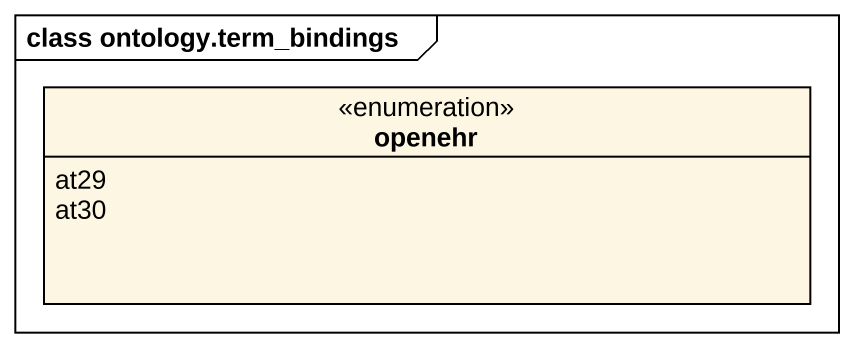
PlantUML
@startuml
mainframe class ontology.term_bindings
hide circle
hide empty members
enum openehr {
  at29
  at30
}
@enduml
